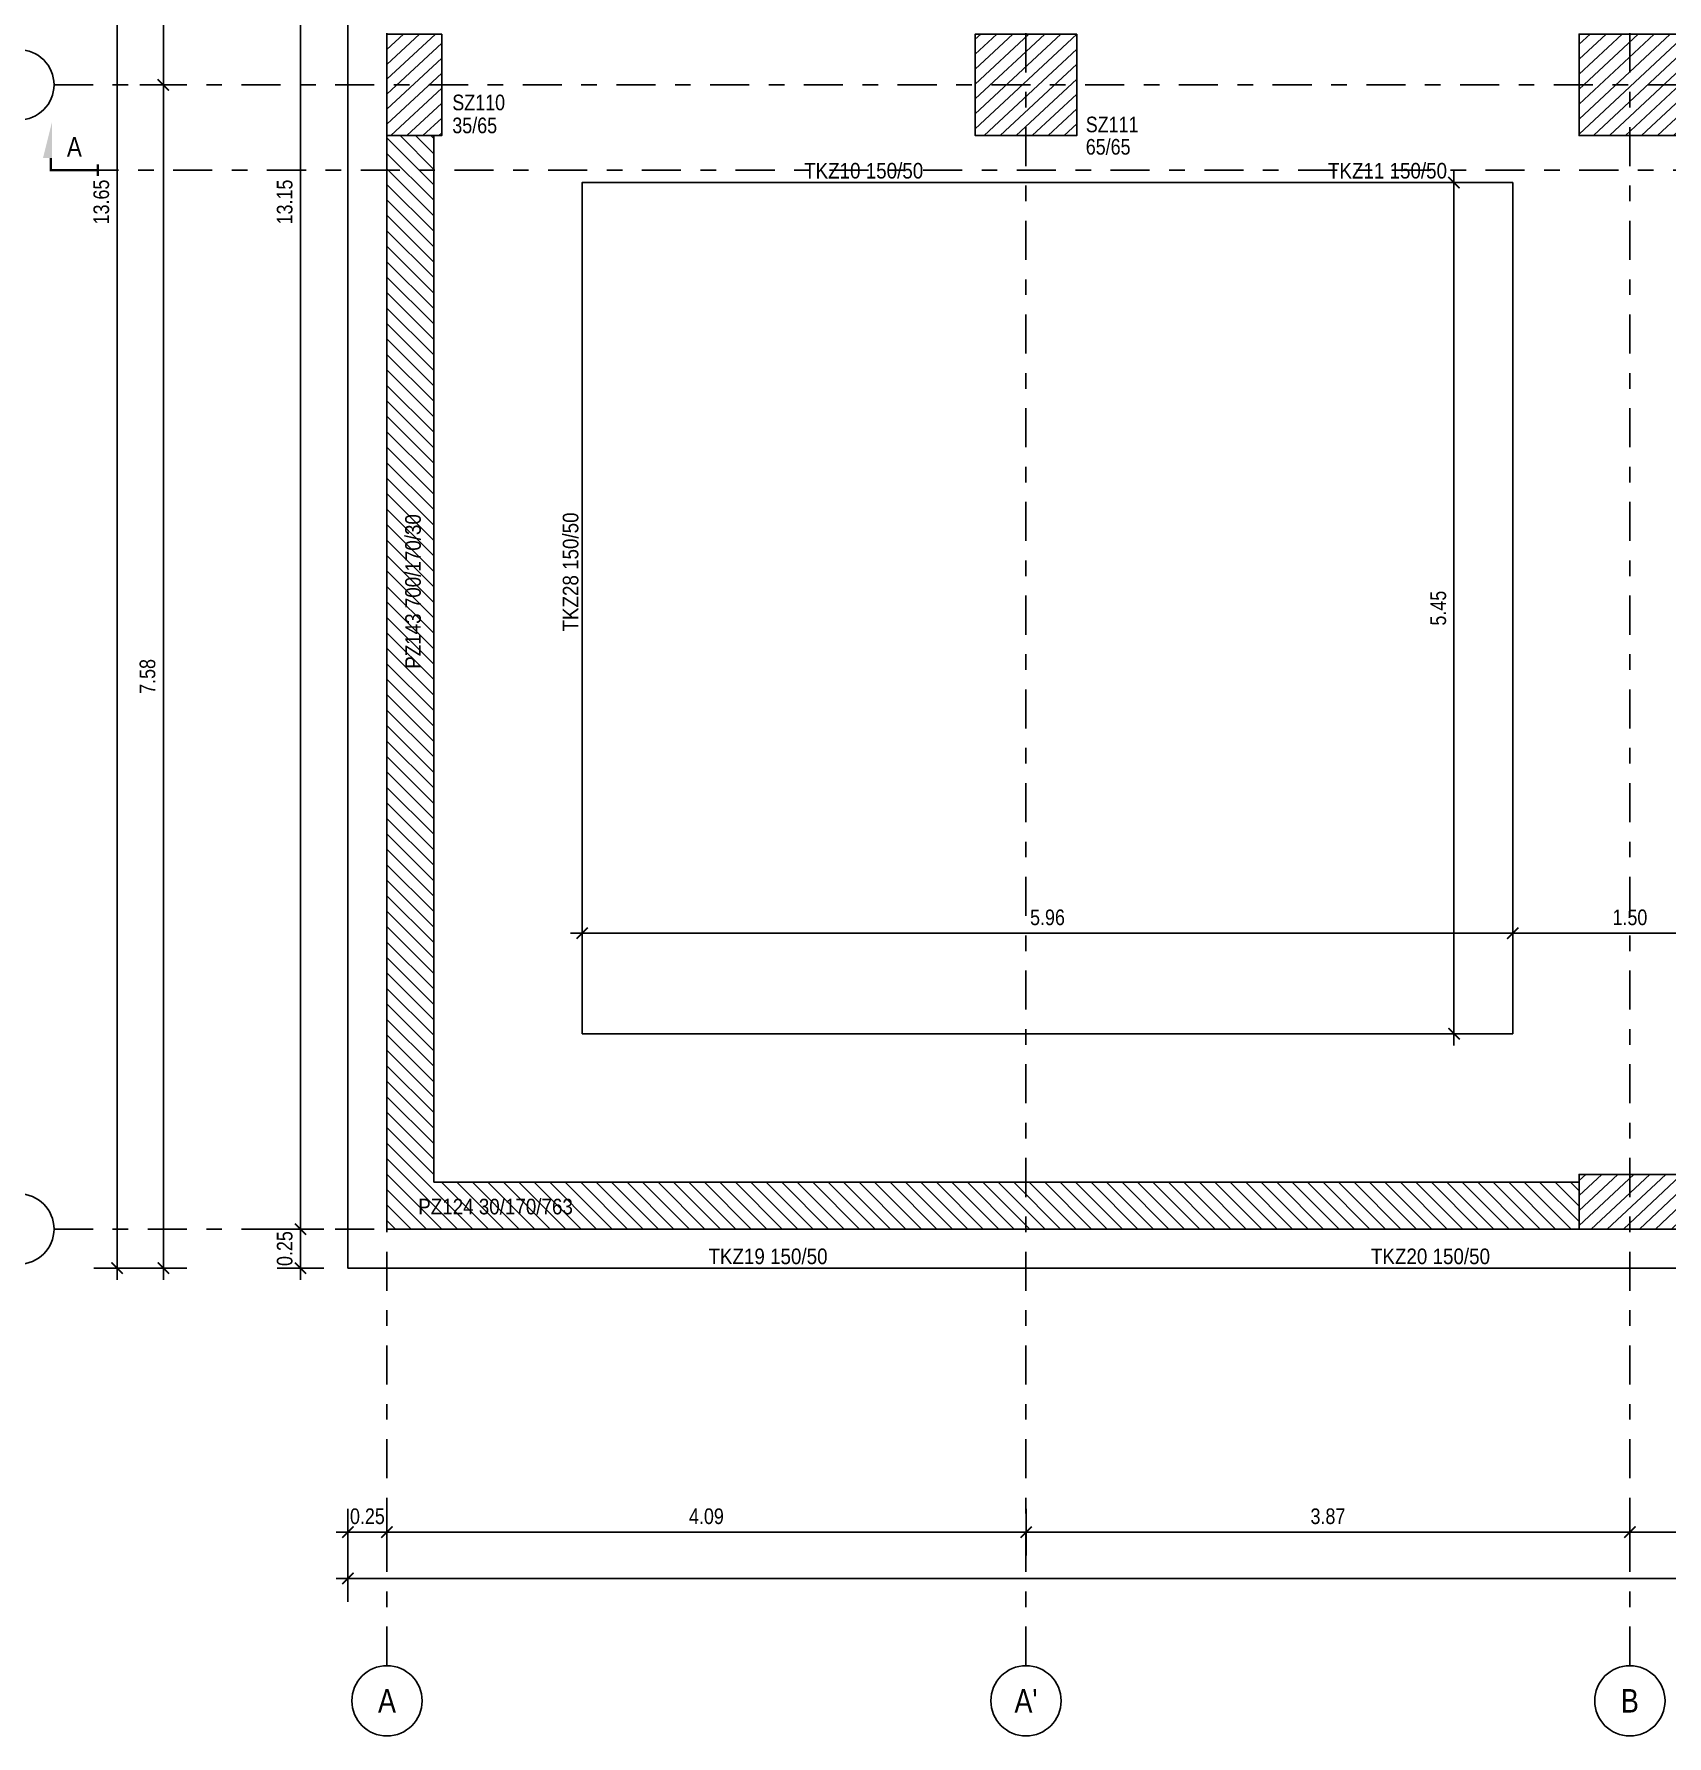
# Model space of a CAD drawing. Header units: metres. Extents: x 419734 to 420376, y 4564732 to 4565123.
# Drawn here: x 419811.47 to 419821.92, y 4565095.97 to 4565106.87 of the extents above; entities that cross this region are included whole.
import ezdxf
from ezdxf.enums import TextEntityAlignment as Align

# ---------------------------------------------------------------- set-up
doc = ezdxf.new("R2010")
doc.units = ezdxf.units.M
doc.linetypes.add('TRATTO-PUNTO', pattern=[1, 0.5, -0.25, 0, -0.25])
doc.layers.get('Defpoints').update_dxf_attribs({"color": 5})
for name, color, linetype in [('07-CARPENTERIA', 2, 'Continuous'), ('07-SIMBOLI', 1, 'Continuous'), ('SW_ASSI', 7, 'TRATTO-PUNTO'), ('SW_DIM', 33, 'Continuous'), ('SW_MAGRONE', 2, 'Continuous'), ('SW_QUOTE', 1, 'Continuous'), ('SW_SEZIONI_CARPENTERIA', 4, 'Continuous'), ('SW_TESTI', 2, 'Continuous'), ('SW_TRATTEGGIO_252', 252, 'Continuous'), ('SW_TXT_TESTI', 1, 'Continuous')]:
    doc.layers.add(name, color=color, linetype=linetype)
doc.styles.add('SWS', font='ARIALN.TTF')
doc.dimstyles.new('DIM-SW-50_m', dxfattribs={"dimtxt": 0.1, "dimasz": 0.075, "dimexe": 0.125, "dimexo": 0.125, "dimgap": 0.05, "dimtad": 1, "dimzin": 1, "dimdsep": 46, "dimtxsty": 'SWS', "dimblk1": 'D', "dimblk2": 'D', "dimsah": 1, "dimcen": 0.0075, "dimdle": 0.0625, "dimse1": 1, "dimse2": 1, "dimclrd": 256, "dimclre": 256, "dimclrt": 256, "dimazin": 0, "dimtfac": 0.75, "dimtmove": 1, "dimatfit": 3, "dimldrblk": 'D', "dimfxl": 0.125, "dimtvp": 1.5, "dimtolj": 1, "dimtzin": 0, "dimarcsym": 0})

# ---------------------------------------------------------------- blocks, each defined once
blk = doc.blocks.new('D')
for p, q in [((0, 2), (0, -2)), ((-1, 0), (1, 0))]:
    blk.add_line(p, q)
at = {"const_width": 0.141}
blk.add_lwpolyline([(0.48, 0.48), (-0.48, -0.48)], dxfattribs=at)
blk = doc.blocks.new('*D57')
at = {"layer": 'Defpoints', "color": 0, "ltscale": 0.5, "transparency": 16777216}
for p in [(419812.3, 4565106.541), (419812.804, 4565106.541), (419813.381, 4565098.966)]:
    blk.add_point(p, dxfattribs=at)
at = {"layer": 'SW_DIM', "lineweight": -2, "ltscale": 0.5, "transparency": 16777216}
blk.add_line((419812.3, 4565099.041), (419812.3, 4565106.466), dxfattribs=at)
at = {"layer": 'SW_DIM', "lineweight": -2, "ltscale": 0.5, "transparency": 16777216, "xscale": 0.075, "yscale": 0.075, "zscale": 0.075}
for p, rotation in [((419812.3, 4565106.541), 90), ((419812.3, 4565098.966), 270)]:
    blk.add_blockref('D', p, dxfattribs=dict(at, rotation=rotation))
at = {"layer": 'SW_DIM', "ltscale": 0.5, "transparency": 16777216, "insert": (419812.199, 4565102.754), "char_height": 0.1, "attachment_point": 5, "rotation": 90, "style": 'SWS'}
blk.add_mtext('\\A1;7.58', dxfattribs=at)
blk = doc.blocks.new('*D58')
at = {"layer": 'Defpoints', "color": 0, "ltscale": 0.5, "transparency": 16777216}
for p in [(419812.3, 4565112.616), (419813.381, 4565112.616), (419812.3, 4565106.541)]:
    blk.add_point(p, dxfattribs=at)
at = {"layer": 'SW_DIM', "lineweight": -2, "ltscale": 0.5, "transparency": 16777216}
blk.add_line((419812.3, 4565106.616), (419812.3, 4565112.541), dxfattribs=at)
at = {"layer": 'SW_DIM', "lineweight": -2, "ltscale": 0.5, "transparency": 16777216, "xscale": 0.075, "yscale": 0.075, "zscale": 0.075}
for p, rotation in [((419812.3, 4565112.616), 90), ((419812.3, 4565106.541), 270)]:
    blk.add_blockref('D', p, dxfattribs=dict(at, rotation=rotation))
at = {"layer": 'SW_DIM', "ltscale": 0.5, "transparency": 16777216, "insert": (419812.199, 4565109.579), "char_height": 0.1, "attachment_point": 5, "rotation": 90, "style": 'SWS'}
blk.add_mtext('\\A1;6.07', dxfattribs=at)
blk = doc.blocks.new('*D59')
at = {"layer": 'Defpoints', "color": 0, "ltscale": 0.5, "transparency": 16777216}
for p in [(419812.977, 4565112.366), (419812.977, 4565099.216), (419813.178, 4565099.216)]:
    blk.add_point(p, dxfattribs=at)
at = {"layer": 'SW_DIM', "lineweight": -2, "ltscale": 0.5, "transparency": 16777216}
blk.add_line((419813.178, 4565112.291), (419813.178, 4565099.291), dxfattribs=at)
at = {"layer": 'SW_DIM', "lineweight": -2, "ltscale": 0.5, "transparency": 16777216, "xscale": 0.075, "yscale": 0.075, "zscale": 0.075}
for p, rotation in [((419813.178, 4565112.366), 90), ((419813.178, 4565099.216), 270)]:
    blk.add_blockref('D', p, dxfattribs=dict(at, rotation=rotation))
at = {"layer": 'SW_DIM', "ltscale": 0.5, "transparency": 16777216, "insert": (419813.077, 4565105.791), "char_height": 0.1, "attachment_point": 5, "rotation": 90, "style": 'SWS'}
blk.add_mtext('\\A1;13.15', dxfattribs=at)
blk = doc.blocks.new('*U6')
at = {"layer": 'SW_QUOTE', "const_width": 0.0003}
blk.add_lwpolyline([(0, 0), (-0.006, 0), (-0.006, 0.00159)], dxfattribs=at)
at = {"layer": 'SW_QUOTE', "const_width": 0.0003, "flags": 128}
blk.add_lwpolyline([(0, -0.00075), (0, 0.00075)], dxfattribs=at)
at = {"layer": 'SW_QUOTE'}
blk.add_solid([(-0.00585, 0.00159), (-0.00701, 0.00159), (-0.00585, 0.00624)], dxfattribs=at)
at = {"layer": 'SW_TESTI', "color": 3, "style": 'SWS'}
blk.add_attdef('SEZ', text='', height=0.0025, dxfattribs=at).set_placement((-0.003, 0.003), align=Align.MIDDLE)
at = {"layer": 'SW_TESTI', "style": 'SWS'}
for tag, p in [('RIF_DOC', (-0.003, -0.0025)), ('RIF_DOC_SEC', (-0.003, -0.0055))]:
    blk.add_attdef(tag, text='', height=0.002, dxfattribs=at).set_placement(p, align=Align.MIDDLE)
blk = doc.blocks.new('*D87')
at = {"layer": 'Defpoints', "color": 0, "ltscale": 0.5, "transparency": 16777216}
for p in [(419812.977, 4565099.216), (419813.178, 4565098.966), (419813.381, 4565098.966)]:
    blk.add_point(p, dxfattribs=at)
at = {"layer": 'SW_DIM', "lineweight": -2, "ltscale": 0.5, "transparency": 16777216}
blk.add_line((419813.178, 4565099.141), (419813.178, 4565099.041), dxfattribs=at)
at = {"layer": 'SW_DIM', "lineweight": -2, "ltscale": 0.5, "transparency": 16777216, "xscale": 0.075, "yscale": 0.075, "zscale": 0.075}
for p, rotation in [((419813.178, 4565099.216), 90), ((419813.178, 4565098.966), 270)]:
    blk.add_blockref('D', p, dxfattribs=dict(at, rotation=rotation))
at = {"layer": 'SW_DIM', "ltscale": 0.5, "transparency": 16777216, "insert": (419813.077, 4565099.091), "char_height": 0.1, "attachment_point": 5, "rotation": 90, "style": 'SWS'}
blk.add_mtext('\\A1;0.25', dxfattribs=at)
blk = doc.blocks.new('*D89')
at = {"layer": 'Defpoints', "color": 0, "ltscale": 0.5, "transparency": 16777216}
for p in [(419812.004, 4565112.616), (419813.381, 4565112.616), (419813.381, 4565098.966)]:
    blk.add_point(p, dxfattribs=at)
at = {"layer": 'SW_DIM', "lineweight": -2, "ltscale": 0.5, "transparency": 16777216}
blk.add_line((419812.004, 4565099.041), (419812.004, 4565112.541), dxfattribs=at)
at = {"layer": 'SW_DIM', "lineweight": -2, "ltscale": 0.5, "transparency": 16777216, "xscale": 0.075, "yscale": 0.075, "zscale": 0.075}
for p, rotation in [((419812.004, 4565112.616), 90), ((419812.004, 4565098.966), 270)]:
    blk.add_blockref('D', p, dxfattribs=dict(at, rotation=rotation))
at = {"layer": 'SW_DIM', "ltscale": 0.5, "transparency": 16777216, "insert": (419811.903, 4565105.791), "char_height": 0.1, "attachment_point": 5, "rotation": 90, "style": 'SWS'}
blk.add_mtext('\\A1;13.65', dxfattribs=at)
blk = doc.blocks.new('*D105')
at = {"layer": 'Defpoints', "color": 0, "ltscale": 0.5, "transparency": 16777216}
for p in [(419821.687, 4565097.276), (419821.687, 4565097.276), (419829.104, 4565097.276)]:
    blk.add_point(p, dxfattribs=at)
at = {"layer": 'SW_DIM', "lineweight": -2, "ltscale": 0.5, "transparency": 16777216}
blk.add_line((419829.029, 4565097.276), (419821.762, 4565097.276), dxfattribs=at)
at = {"layer": 'SW_DIM', "lineweight": -2, "ltscale": 0.5, "transparency": 16777216, "xscale": 0.075, "yscale": 0.075, "zscale": 0.075, "rotation": 180}
blk.add_blockref('D', (419821.687, 4565097.276), dxfattribs=at)
at = {"layer": 'SW_DIM', "lineweight": -2, "ltscale": 0.5, "transparency": 16777216, "xscale": 0.075, "yscale": 0.075, "zscale": 0.075}
blk.add_blockref('D', (419829.104, 4565097.276), dxfattribs=at)
at = {"layer": 'SW_DIM', "ltscale": 0.5, "transparency": 16777216, "insert": (419825.395, 4565097.376), "char_height": 0.1, "attachment_point": 5, "style": 'SWS'}
blk.add_mtext('\\A1;7.42', dxfattribs=at)
blk = doc.blocks.new('*D106')
at = {"layer": 'Defpoints', "color": 0, "ltscale": 0.5, "transparency": 16777216}
for p in [(419817.822, 4565097.276), (419817.822, 4565097.276), (419821.687, 4565097.276)]:
    blk.add_point(p, dxfattribs=at)
at = {"layer": 'SW_DIM', "lineweight": -2, "ltscale": 0.5, "transparency": 16777216}
blk.add_line((419821.612, 4565097.276), (419817.897, 4565097.276), dxfattribs=at)
at = {"layer": 'SW_DIM', "lineweight": -2, "ltscale": 0.5, "transparency": 16777216, "xscale": 0.075, "yscale": 0.075, "zscale": 0.075, "rotation": 180}
blk.add_blockref('D', (419817.822, 4565097.276), dxfattribs=at)
at = {"layer": 'SW_DIM', "lineweight": -2, "ltscale": 0.5, "transparency": 16777216, "xscale": 0.075, "yscale": 0.075, "zscale": 0.075}
blk.add_blockref('D', (419821.687, 4565097.276), dxfattribs=at)
at = {"layer": 'SW_DIM', "ltscale": 0.5, "transparency": 16777216, "insert": (419819.754, 4565097.377), "char_height": 0.1, "attachment_point": 5, "style": 'SWS'}
blk.add_mtext('\\A1;3.87', dxfattribs=at)
blk = doc.blocks.new('*D107')
at = {"layer": 'Defpoints', "color": 0, "ltscale": 0.5, "transparency": 16777216}
for p in [(419813.731, 4565097.276), (419813.731, 4565097.276), (419817.822, 4565097.276)]:
    blk.add_point(p, dxfattribs=at)
at = {"layer": 'SW_DIM', "lineweight": -2, "ltscale": 0.5, "transparency": 16777216}
blk.add_line((419817.747, 4565097.276), (419813.806, 4565097.276), dxfattribs=at)
at = {"layer": 'SW_DIM', "lineweight": -2, "ltscale": 0.5, "transparency": 16777216, "xscale": 0.075, "yscale": 0.075, "zscale": 0.075, "rotation": 180}
blk.add_blockref('D', (419813.731, 4565097.276), dxfattribs=at)
at = {"layer": 'SW_DIM', "lineweight": -2, "ltscale": 0.5, "transparency": 16777216, "xscale": 0.075, "yscale": 0.075, "zscale": 0.075}
blk.add_blockref('D', (419817.822, 4565097.276), dxfattribs=at)
at = {"layer": 'SW_DIM', "ltscale": 0.5, "transparency": 16777216, "insert": (419815.776, 4565097.377), "char_height": 0.1, "attachment_point": 5, "style": 'SWS'}
blk.add_mtext('\\A1;4.09', dxfattribs=at)
blk = doc.blocks.new('*D108')
at = {"layer": 'Defpoints', "color": 0, "ltscale": 0.5, "transparency": 16777216}
for p in [(419813.481, 4565098.966), (419862.454, 4565098.966), (419862.454, 4565096.98)]:
    blk.add_point(p, dxfattribs=at)
at = {"layer": 'SW_DIM', "lineweight": -2, "ltscale": 0.5, "transparency": 16777216}
blk.add_line((419813.556, 4565096.98), (419862.379, 4565096.98), dxfattribs=at)
at = {"layer": 'SW_DIM', "lineweight": -2, "ltscale": 0.5, "transparency": 16777216, "xscale": 0.075, "yscale": 0.075, "zscale": 0.075, "rotation": 180}
blk.add_blockref('D', (419813.481, 4565096.98), dxfattribs=at)
at = {"layer": 'SW_DIM', "lineweight": -2, "ltscale": 0.5, "transparency": 16777216, "xscale": 0.075, "yscale": 0.075, "zscale": 0.075}
blk.add_blockref('D', (419862.454, 4565096.98), dxfattribs=at)
at = {"layer": 'SW_DIM', "ltscale": 0.5, "transparency": 16777216, "insert": (419837.968, 4565097.081), "char_height": 0.1, "attachment_point": 5, "style": 'SWS'}
blk.add_mtext('\\A1;48.97', dxfattribs=at)
blk = doc.blocks.new('*D110')
at = {"layer": 'Defpoints', "color": 0, "ltscale": 0.5, "transparency": 16777216}
for p in [(419813.481, 4565098.966), (419813.481, 4565097.276), (419813.731, 4565097.276)]:
    blk.add_point(p, dxfattribs=at)
at = {"layer": 'SW_DIM', "lineweight": -2, "ltscale": 0.5, "transparency": 16777216}
blk.add_line((419813.656, 4565097.276), (419813.556, 4565097.276), dxfattribs=at)
at = {"layer": 'SW_DIM', "lineweight": -2, "ltscale": 0.5, "transparency": 16777216, "xscale": 0.075, "yscale": 0.075, "zscale": 0.075, "rotation": 180}
blk.add_blockref('D', (419813.481, 4565097.276), dxfattribs=at)
at = {"layer": 'SW_DIM', "lineweight": -2, "ltscale": 0.5, "transparency": 16777216, "xscale": 0.075, "yscale": 0.075, "zscale": 0.075}
blk.add_blockref('D', (419813.731, 4565097.276), dxfattribs=at)
at = {"layer": 'SW_DIM', "ltscale": 0.5, "transparency": 16777216, "insert": (419813.606, 4565097.377), "char_height": 0.1, "attachment_point": 5, "style": 'SWS'}
blk.add_mtext('\\A1;0.25', dxfattribs=at)
blk = doc.blocks.new('*D128')
at = {"layer": 'Defpoints', "color": 0, "ltscale": 0.5, "transparency": 16777216}
for p in [(419820.58, 4565105.916), (419820.561, 4565100.466), (419820.58, 4565100.466)]:
    blk.add_point(p, dxfattribs=at)
at = {"layer": 'SW_DIM', "lineweight": -2, "ltscale": 0.5, "transparency": 16777216}
blk.add_line((419820.561, 4565105.841), (419820.561, 4565100.541), dxfattribs=at)
at = {"layer": 'SW_DIM', "lineweight": -2, "ltscale": 0.5, "transparency": 16777216, "xscale": 0.075, "yscale": 0.075, "zscale": 0.075}
for p, rotation in [((419820.561, 4565105.916), 90), ((419820.561, 4565100.466), 270)]:
    blk.add_blockref('D', p, dxfattribs=dict(at, rotation=rotation))
at = {"layer": 'SW_DIM', "ltscale": 0.5, "transparency": 16777216, "insert": (419820.461, 4565103.191), "char_height": 0.1, "attachment_point": 5, "rotation": 90, "style": 'SWS'}
blk.add_mtext('\\A1;5.45', dxfattribs=at)
blk = doc.blocks.new('*D146')
at = {"layer": 'Defpoints', "color": 0, "ltscale": 0.5, "transparency": 16777216}
for p in [(419820.937, 4565101.11), (419814.981, 4565100.951), (419820.937, 4565100.951)]:
    blk.add_point(p, dxfattribs=at)
at = {"layer": 'SW_DIM', "lineweight": -2, "ltscale": 0.5, "transparency": 16777216}
blk.add_line((419815.056, 4565101.11), (419820.862, 4565101.11), dxfattribs=at)
at = {"layer": 'SW_DIM', "lineweight": -2, "ltscale": 0.5, "transparency": 16777216, "xscale": 0.075, "yscale": 0.075, "zscale": 0.075, "rotation": 180}
blk.add_blockref('D', (419814.981, 4565101.11), dxfattribs=at)
at = {"layer": 'SW_DIM', "lineweight": -2, "ltscale": 0.5, "transparency": 16777216, "xscale": 0.075, "yscale": 0.075, "zscale": 0.075}
blk.add_blockref('D', (419820.937, 4565101.11), dxfattribs=at)
at = {"layer": 'SW_DIM', "ltscale": 0.5, "transparency": 16777216, "insert": (419817.959, 4565101.211), "char_height": 0.1, "attachment_point": 5, "style": 'SWS'}
blk.add_mtext('\\A1;5.96', dxfattribs=at)
blk = doc.blocks.new('*D147')
at = {"layer": 'Defpoints', "color": 0, "ltscale": 0.5, "transparency": 16777216}
for p in [(419822.437, 4565101.11), (419820.937, 4565100.951), (419822.437, 4565100.957)]:
    blk.add_point(p, dxfattribs=at)
at = {"layer": 'SW_DIM', "lineweight": -2, "ltscale": 0.5, "transparency": 16777216}
blk.add_line((419821.012, 4565101.11), (419822.362, 4565101.11), dxfattribs=at)
at = {"layer": 'SW_DIM', "lineweight": -2, "ltscale": 0.5, "transparency": 16777216, "xscale": 0.075, "yscale": 0.075, "zscale": 0.075, "rotation": 180}
blk.add_blockref('D', (419820.937, 4565101.11), dxfattribs=at)
at = {"layer": 'SW_DIM', "lineweight": -2, "ltscale": 0.5, "transparency": 16777216, "xscale": 0.075, "yscale": 0.075, "zscale": 0.075}
blk.add_blockref('D', (419822.437, 4565101.11), dxfattribs=at)
at = {"layer": 'SW_DIM', "ltscale": 0.5, "transparency": 16777216, "insert": (419821.687, 4565101.211), "char_height": 0.1, "attachment_point": 5, "style": 'SWS'}
blk.add_mtext('\\A1;1.50', dxfattribs=at)

msp = doc.modelspace()

# ---------------------------------------------------------------- hatches: boundary and pattern name
at = {"layer": 'SW_TRATTEGGIO_252'}
h = msp.add_hatch(dxfattribs=at)
h.set_pattern_fill('_USER', color=256, scale=0.07, angle=223, pattern_type=0)
h.set_pattern_definition([(223, (419785.906126, 4565145.043914), (0.047739885, -0.05119476), [])])
h.paths.add_polyline_path([(419818.14652, 4565106.86639), (419817.49652, 4565106.86639), (419817.49652, 4565106.21639), (419818.14652, 4565106.21639)])
h.paths.add_polyline_path([(419822.01165, 4565106.86639), (419821.36165, 4565106.86639), (419821.36165, 4565106.21639), (419822.01165, 4565106.21639)])
h.paths.add_polyline_path([(419829.42907, 4565106.86639), (419828.77907, 4565106.86639), (419828.77907, 4565106.21639), (419829.42907, 4565106.21639)])
h.paths.add_polyline_path([(419836.85911, 4565106.86639), (419836.50911, 4565106.86639), (419836.50911, 4565106.21639), (419836.85911, 4565106.21639)])
h.paths.add_polyline_path([(419837.24911, 4565106.86639), (419836.89911, 4565106.86639), (419836.89911, 4565106.21639), (419837.24911, 4565106.21639)])
h.paths.add_polyline_path([(419837.24911, 4565112.36639), (419836.89911, 4565112.36639), (419836.89911, 4565111.71639), (419837.24911, 4565111.71639)])
h.paths.add_polyline_path([(419836.85911, 4565112.36639), (419836.50911, 4565112.36639), (419836.50911, 4565111.71639), (419836.85911, 4565111.71639)])
h.paths.add_polyline_path([(419837.24911, 4565099.86639), (419836.89911, 4565099.86639), (419836.89911, 4565099.21639), (419837.24911, 4565099.21639)])
h.paths.add_polyline_path([(419836.85911, 4565099.86639), (419836.50911, 4565099.86639), (419836.50911, 4565099.21639), (419836.85911, 4565099.21639)])
h.paths.add_polyline_path([(419843.32911, 4565099.56639), (419842.67911, 4565099.56639), (419842.67911, 4565099.21639), (419843.32911, 4565099.21639)])
h.paths.add_polyline_path([(419822.01165, 4565099.56639), (419821.36165, 4565099.56639), (419821.36165, 4565099.21639), (419822.01165, 4565099.21639)])
h.paths.add_polyline_path([(419814.08139, 4565106.86639), (419813.73139, 4565106.86639), (419813.73139, 4565106.21639), (419814.08139, 4565106.21639)])
h = msp.add_hatch(dxfattribs=at)
h.set_pattern_fill('_USER', color=256, scale=0.07, angle=135, pattern_type=0)
h.set_pattern_definition([(135, (419777.502614, 4565086.29963), (-0.04949747, -0.04949747), [])])
h.paths.add_polyline_path([(419821.36165, 4565099.51639), (419814.03139, 4565099.51639), (419814.03139, 4565106.21639), (419813.73139, 4565106.21639), (419813.73139, 4565099.21639), (419821.36165, 4565099.21639)])

# ---------------------------------------------------------------- linework, layer by layer
at = {"layer": '07-CARPENTERIA', "color": 1, "linetype": 'ByBlock'}
msp.add_lwpolyline([(419836.85911, 4565107.41696), (419836.85911, 4565112.61639), (419813.48139, 4565112.61639), (419813.48139, 4565098.96639), (419836.85911, 4565098.96639), (419836.85911, 4565106.21639)], dxfattribs=at)
msp.add_lwpolyline([(419836.85911, 4565112.61639), (419813.48139, 4565112.61639), (419813.48139, 4565098.96639), (419836.85911, 4565098.96639)], close=True, dxfattribs=at)
at = {"layer": '07-SIMBOLI', "color": 1}
for centre in [(419811.37512, 4565106.54139), (419811.37512, 4565099.21639), (419813.73139, 4565096.19601), (419817.82152, 4565096.19601), (419821.68665, 4565096.19601)]:
    msp.add_circle(centre, 0.225, dxfattribs=at)
at = {"layer": 'SW_ASSI', "color": 8, "ltscale": 0.5}
msp.add_line((419864.21306, 4565105.99413), (419811.65859, 4565105.99413), dxfattribs=at)
at = {"layer": 'SW_ASSI', "ltscale": 0.5}
for points in [[(419813.73139, 4565096.42102), (419813.73139, 4565115.48197)], [(419817.82152, 4565096.42102), (419817.82152, 4565115.48197)], [(419821.68665, 4565096.42102), (419821.68665, 4565115.48197)], [(419811.60012, 4565106.54139), (419864.55674, 4565106.54139)], [(419811.60012, 4565099.21639), (419864.55674, 4565099.21639)]]:
    msp.add_lwpolyline(points, dxfattribs=at)
at = {"layer": 'SW_MAGRONE'}
msp.add_lwpolyline([(419821.36165, 4565099.51639), (419814.03139, 4565099.51639), (419814.03139, 4565106.21639), (419813.73139, 4565106.21639), (419813.73139, 4565099.21639), (419821.36165, 4565099.21639)], close=True, dxfattribs=at)
at = {"layer": 'SW_SEZIONI_CARPENTERIA'}
for points in [[(419814.08139, 4565106.86639), (419813.73139, 4565106.86639), (419813.73139, 4565106.21639), (419814.08139, 4565106.21639)], [(419818.14652, 4565106.86639), (419817.49652, 4565106.86639), (419817.49652, 4565106.21639), (419818.14652, 4565106.21639)], [(419822.01165, 4565106.86639), (419821.36165, 4565106.86639), (419821.36165, 4565106.21639), (419822.01165, 4565106.21639)], [(419820.93665, 4565105.91639), (419820.93665, 4565100.46639), (419818.09673, 4565100.46639), (419814.98139, 4565100.46639), (419814.98139, 4565105.91639), (419817.82152, 4565105.91639)], [(419822.01165, 4565099.56639), (419821.36165, 4565099.56639), (419821.36165, 4565099.21639), (419822.01165, 4565099.21639)]]:
    msp.add_lwpolyline(points, close=True, dxfattribs=at)

# ---------------------------------------------------------------- block references
ref = msp.add_blockref('*U6', (419811.88053, 4565105.99413), dxfattribs=dict(xscale=50, yscale=50, zscale=50))
ref.add_attrib('SEZ', 'A', dxfattribs={"layer": 'SW_TESTI', "color": 3, "height": 0.125, "style": 'SWS'}).set_placement((419811.73053, 4565106.14413), align=Align.MIDDLE)

# ---------------------------------------------------------------- texts
at = {"layer": 'SW_TXT_TESTI', "color": 2, "style": 'SWS', "width": 1.05}
for s, p in [('TKZ10 150/50', (419816.40145, 4565105.94139)), ('TKZ11 150/50', (419819.75408, 4565105.94139)), ('PZ124 30/170/763', (419813.93139, 4565099.31016)), ('TKZ19 150/50', (419815.78906, 4565098.99139)), ('TKZ20 150/50', (419820.02929, 4565098.99139))]:
    msp.add_text(s, height=0.1, dxfattribs=at).set_placement(p)
for s, p in [('PZ143 700/170/30', (419813.94788, 4565102.80313)), ('TKZ28 150/50', (419814.95639, 4565103.04139))]:
    msp.add_text(s, height=0.1, rotation=90, dxfattribs=at).set_placement(p)
at = {"layer": 'SW_TXT_TESTI', "color": 4, "style": 'SWS'}
for s, p in [('A', (419813.73139, 4565096.19601)), ("A'", (419817.82152, 4565096.19601)), ('B', (419821.68665, 4565096.19601))]:
    msp.add_text(s, height=0.15, rotation=0.110239, dxfattribs=at).set_placement(p, align=Align.MIDDLE_CENTER)
at = {"layer": 'SW_TXT_TESTI', "color": 2, "char_height": 0.1, "attachment_point": 1, "style": 'SWS'}
for s, insert, width, line_spacing_factor in [('SZ110 35/65', (419814.1496, 4565106.47832), 0.4374408, 0.881438), ('SZ111 65/65', (419818.20412, 4565106.33738), 0.4240058, 0.857425)]:
    msp.add_mtext(s, dxfattribs=dict(at, insert=insert, width=width, line_spacing_factor=line_spacing_factor))

# ---------------------------------------------------------------- dimensions: what is measured, and where the dimension line sits
at = {"layer": 'SW_DIM', "ltscale": 0.5}
for base, p1, p2, picture, middle in [((419812.00431, 4565112.61639), (419813.38139, 4565098.96639), (419813.38139, 4565112.61639), '*D89', (419811.90326, 4565105.79139)), ((419812.3004911817, 4565112.6163905403), (419812.3004911796, 4565106.5413905429), (419813.3813878858, 4565112.6163905384), '*D58', (419812.1994338841, 4565109.5788905416)), ((419813.17803, 4565099.21639), (419812.97749, 4565112.36639), (419812.97749, 4565099.21639), '*D59', (419813.07697, 4565105.79139)), ((419812.3004911782, 4565106.5413905447), (419813.3813878858, 4565098.9663905371), (419812.8043135852, 4565106.5413905429), '*D57', (419812.1994338806, 4565102.7538905405)), ((419820.56148, 4565100.46639), (419820.58016, 4565105.91639), (419820.58016, 4565100.46639), '*D128', (419820.46063, 4565103.19139))]:
    dim = msp.add_linear_dim(base=base, p1=p1, p2=p2, angle=90, dimstyle='DIM-SW-50_m', dxfattribs=at)
    dim.commit()
    dim.dimension.update_dxf_attribs({"geometry": picture, "text_midpoint": middle})
for base, p1, p2, picture, middle in [((419820.93665, 4565101.11039), (419814.98139, 4565100.95053), (419820.93665, 4565100.95053), '*D146', (419817.95902, 4565101.21145)), ((419822.43665, 4565101.11039), (419820.93665, 4565100.95053), (419822.43665, 4565100.95668), '*D147', (419821.68665, 4565101.21145)), ((419862.45411, 4565096.98007), (419813.48139, 4565098.96639), (419862.45411, 4565098.96639), '*D108', (419837.96775, 4565097.08113)), ((419813.73139, 4565097.27596), (419817.82152, 4565097.27596), (419813.73139, 4565097.27596), '*D107', (419815.77645, 4565097.37702)), ((419817.82152, 4565097.27596), (419821.68665, 4565097.27596), (419817.82152, 4565097.27596), '*D106', (419819.75408, 4565097.37702)), ((419821.68665, 4565097.27596), (419829.10407, 4565097.27596), (419821.68665, 4565097.27596), '*D105', (419825.39536, 4565097.37617))]:
    dim = msp.add_linear_dim(base=base, p1=p1, p2=p2, dimstyle='DIM-SW-50_m', dxfattribs=at)
    dim.commit()
    dim.dimension.update_dxf_attribs({"geometry": picture, "text_midpoint": middle})
dim = msp.add_linear_dim(base=(419813.17803, 4565098.96639), p1=(419812.97749, 4565099.21639), p2=(419813.38139, 4565098.96639), angle=90, dimstyle='DIM-SW-50_m', dxfattribs=at)
dim.commit()
dim.dimension.update_dxf_attribs({"geometry": '*D87', "text_midpoint": (419813.17803, 4565099.09139), "dimtype": 160})
dim = msp.add_linear_dim(base=(419813.48139, 4565097.27596), p1=(419813.73139, 4565097.27596), p2=(419813.48139, 4565098.96639), dimstyle='DIM-SW-50_m', dxfattribs=at)
dim.commit()
dim.dimension.update_dxf_attribs({"geometry": '*D110', "text_midpoint": (419813.60639, 4565097.27596), "dimtype": 160})

doc.saveas('drawing.dxf')
